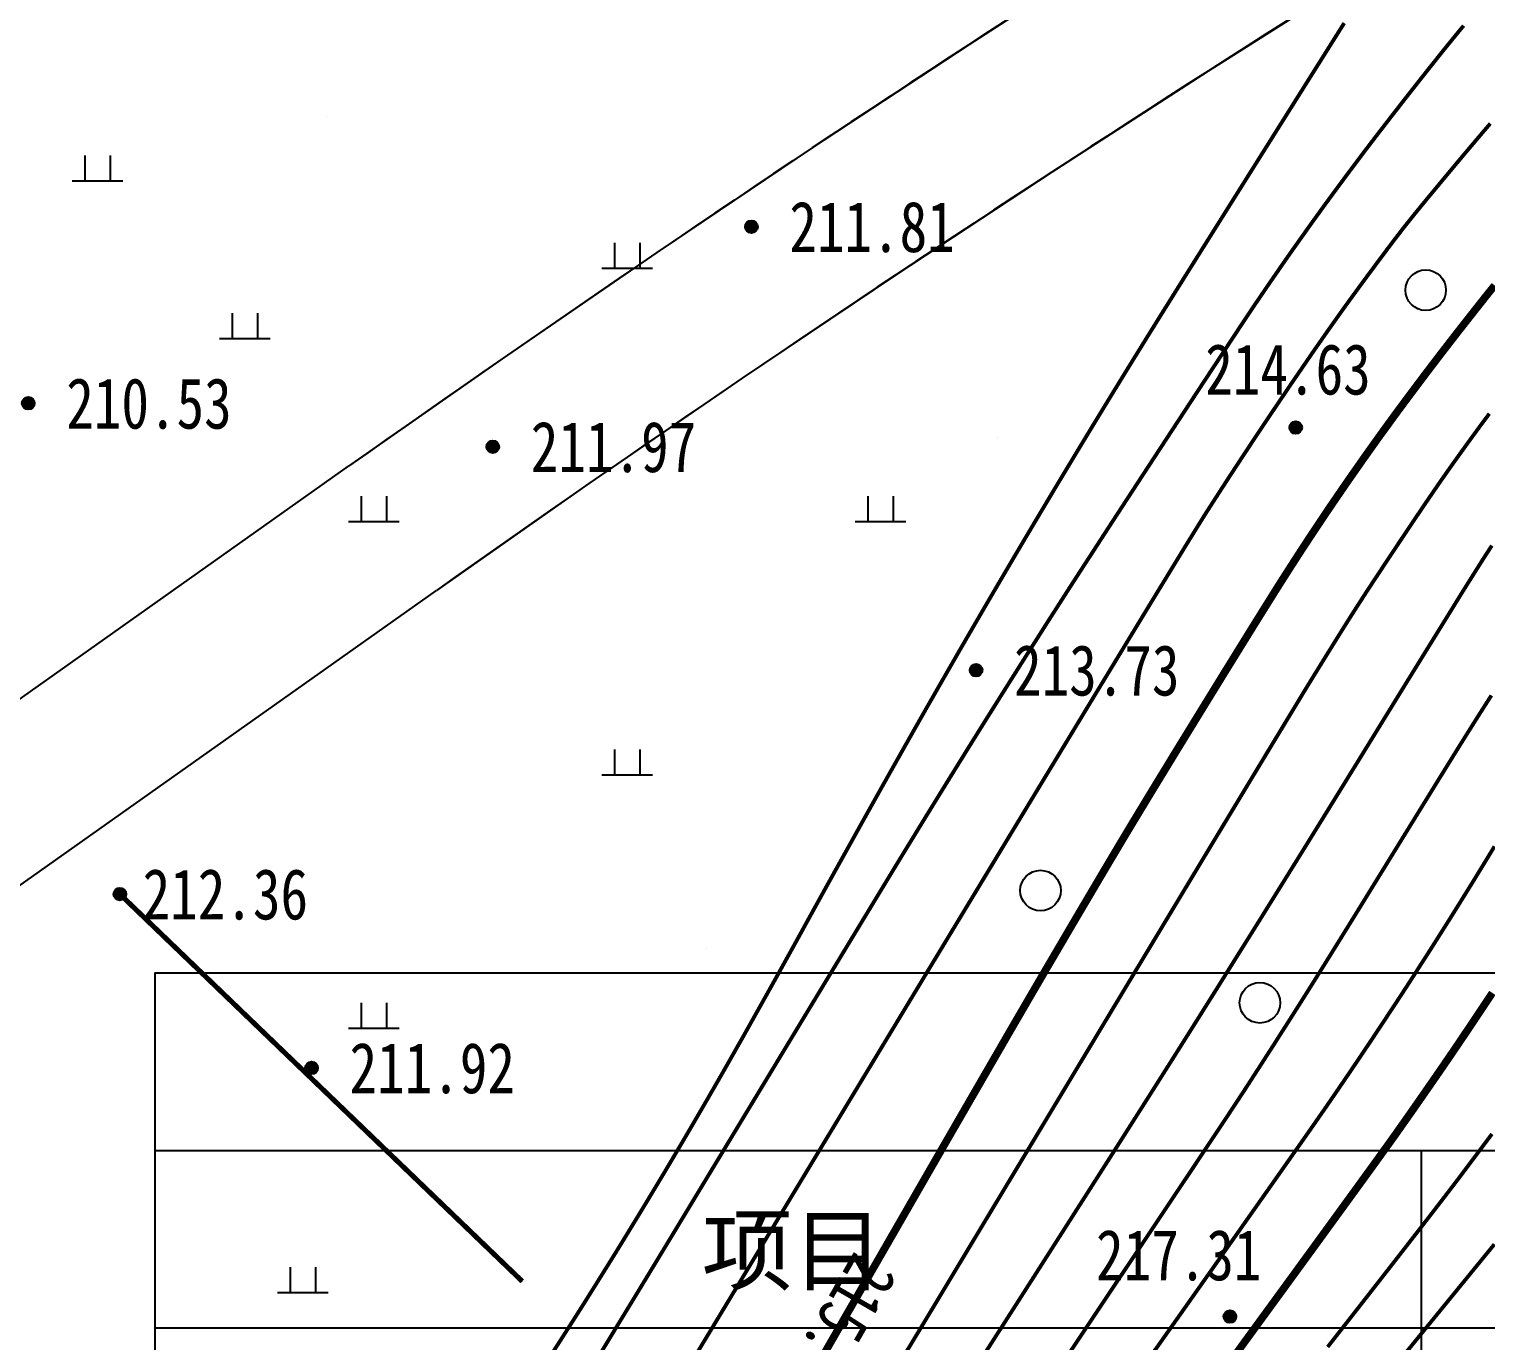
# Model space of a CAD drawing. Extents: x 36524600 to 36525730, y 2746759 to 2747713.
# Drawn here: x 36525066.53 to 36525095.28, y 2747344.47 to 2747370.36 of the extents above; entities that cross this region are included whole.
import ezdxf
from ezdxf.enums import TextEntityAlignment as Align

# ---------------------------------------------------------------- set-up
doc = ezdxf.new("R2010")
doc.units = 0
doc.header["$LTSCALE"] = 1000
doc.header["$MEASUREMENT"] = 0
doc.linetypes.add('X2', pattern=[10, 8, -2])
for name, color, linetype in [('0-规划道路', 4, 'Continuous'), ('DGX', 251, 'Continuous'), ('DLSS', 4, 'Continuous'), ('DMTZ', 3, 'Continuous'), ('GCD', 252, 'Continuous'), ('PP-DX-PT', 251, 'Continuous'), ('PUB_TAB', 7, 'Continuous'), ('ZBTZ', 3, 'Continuous')]:
    doc.layers.add(name, color=color, linetype=linetype)
doc.styles.add('正等线体', font='宋体.shx', dxfattribs={"bigfont": '@@gbcbig.shx'})
doc.styles.add('黑体', font='simhei.ttf')
doc.linetypes.add('10421', pattern='A,2,[150,AAA.SHX,S=0.5,R=0,X=0,Y=0.5],1e-11', length=2)

# ---------------------------------------------------------------- blocks, each defined once
blk = doc.blocks.new('gc326')
blk.add_circle((0, 0), 0.8)
blk = doc.blocks.new('gc200')
h = blk.add_hatch(color=256)
edge = h.paths.add_edge_path()
edge.add_arc((0, 0), 0.25, 0, 360)
blk.add_circle((0, 0), 0.25)
blk = doc.blocks.new('dxt')
at = {"color": 253}
for p, q in [((36525067.627, 2747367.87), (36525067.627, 2747367.37)), ((36525068.127, 2747367.87), (36525068.127, 2747367.37)), ((36525067.377, 2747367.37), (36525068.377, 2747367.37)), ((36525078.084, 2747366.146), (36525078.084, 2747365.646)), ((36525078.584, 2747366.146), (36525078.584, 2747365.646)), ((36525077.834, 2747365.646), (36525078.834, 2747365.646)), ((36525070.535, 2747364.756, 210.743), (36525070.535, 2747364.256, 210.743)), ((36525071.035, 2747364.756, 210.743), (36525071.035, 2747364.256, 210.743)), ((36525070.285, 2747364.256, 210.743), (36525071.285, 2747364.256, 210.743)), ((36525073.084, 2747361.146), (36525073.084, 2747360.646)), ((36525073.584, 2747361.146), (36525073.584, 2747360.646)), ((36525083.084, 2747361.146), (36525083.084, 2747360.646)), ((36525083.584, 2747361.146), (36525083.584, 2747360.646)), ((36525072.834, 2747360.646), (36525073.834, 2747360.646)), ((36525082.834, 2747360.646), (36525083.834, 2747360.646)), ((36525078.084, 2747356.146), (36525078.084, 2747355.646)), ((36525078.584, 2747356.146), (36525078.584, 2747355.646)), ((36525077.834, 2747355.646), (36525078.834, 2747355.646)), ((36525073.084, 2747351.146), (36525073.084, 2747350.646)), ((36525073.584, 2747351.146), (36525073.584, 2747350.646)), ((36525072.834, 2747350.646), (36525073.834, 2747350.646)), ((36525071.68, 2747345.929), (36525071.68, 2747345.429)), ((36525072.18, 2747345.929), (36525072.18, 2747345.429)), ((36525071.43, 2747345.429), (36525072.43, 2747345.429))]:
    blk.add_line(p, q, dxfattribs=at)
at = {"layer": 'DGX', "color": 253, "linetype": 'Continuous', "flags": 128}
for points, const_width in [([(36525079.593, 2747344.036), (36525082.136, 2747348.246), (36525084.313, 2747351.848), (36525086.125, 2747354.843), (36525087.572, 2747357.231), (36525088.653, 2747359.011), (36525089.368, 2747360.183), (36525089.718, 2747360.749), (36525089.884, 2747361.008), (36525090.048, 2747361.263), (36525090.21, 2747361.513), (36525090.371, 2747361.759), (36525090.529, 2747362), (36525090.686, 2747362.237), (36525090.84, 2747362.47), (36525090.993, 2747362.698), (36525091.142, 2747362.92), (36525091.286, 2747363.133), (36525091.424, 2747363.338), (36525091.558, 2747363.534), (36525091.687, 2747363.722), (36525091.81, 2747363.902), (36525091.928, 2747364.073), (36525092.042, 2747364.236), (36525092.152, 2747364.394), (36525092.264, 2747364.552), (36525092.376, 2747364.71), (36525092.488, 2747364.867), (36525092.601, 2747365.024), (36525092.715, 2747365.18), (36525092.829, 2747365.336), (36525092.944, 2747365.492), (36525093.056, 2747365.642), (36525093.16, 2747365.783), (36525093.258, 2747365.914), (36525093.348, 2747366.035), (36525093.432, 2747366.145), (36525093.509, 2747366.247), (36525093.579, 2747366.338), (36525093.641, 2747366.419), (36525093.708, 2747366.504), (36525093.792, 2747366.608), (36525093.89, 2747366.73), (36525094.005, 2747366.871), (36525094.135, 2747367.029), (36525094.282, 2747367.206), (36525094.444, 2747367.401), (36525094.622, 2747367.615), (36525094.808, 2747367.837), (36525094.995, 2747368.059), (36525095.182, 2747368.279), (36525095.371, 2747368.5)], 0.075), ([(36525081.77, 2747343.433), (36525082.482, 2747344.672), (36525083.197, 2747345.916), (36525083.855, 2747347.059), (36525084.454, 2747348.1), (36525084.996, 2747349.039), (36525085.48, 2747349.876), (36525085.905, 2747350.611), (36525086.273, 2747351.244), (36525086.583, 2747351.775), (36525086.856, 2747352.24), (36525087.111, 2747352.675), (36525087.349, 2747353.079), (36525087.57, 2747353.453), (36525087.773, 2747353.797), (36525087.96, 2747354.111), (36525088.129, 2747354.395), (36525088.281, 2747354.648), (36525088.432, 2747354.897), (36525088.596, 2747355.168), (36525088.774, 2747355.461), (36525088.966, 2747355.775), (36525089.171, 2747356.112), (36525089.391, 2747356.47), (36525089.624, 2747356.849), (36525089.871, 2747357.251), (36525090.115, 2747357.647), (36525090.339, 2747358.009), (36525090.543, 2747358.339), (36525090.727, 2747358.636), (36525090.891, 2747358.899), (36525091.035, 2747359.129), (36525091.159, 2747359.327), (36525091.263, 2747359.491), (36525091.357, 2747359.638), (36525091.451, 2747359.785), (36525091.546, 2747359.932), (36525091.641, 2747360.079), (36525091.737, 2747360.225), (36525091.833, 2747360.371), (36525091.93, 2747360.517), (36525092.027, 2747360.663), (36525092.125, 2747360.808), (36525092.222, 2747360.953), (36525092.321, 2747361.097), (36525092.42, 2747361.242), (36525092.519, 2747361.386), (36525092.618, 2747361.529), (36525092.719, 2747361.673), (36525092.819, 2747361.816), (36525092.92, 2747361.959), (36525093.021, 2747362.101), (36525093.123, 2747362.244), (36525093.225, 2747362.386), (36525093.328, 2747362.527), (36525093.431, 2747362.669), (36525093.534, 2747362.81), (36525093.638, 2747362.95), (36525093.742, 2747363.091), (36525093.847, 2747363.231), (36525093.952, 2747363.371), (36525094.057, 2747363.511), (36525094.163, 2747363.65), (36525094.269, 2747363.789), (36525094.375, 2747363.928), (36525094.482, 2747364.067), (36525094.589, 2747364.205), (36525094.696, 2747364.343), (36525094.804, 2747364.481), (36525094.912, 2747364.619), (36525095.02, 2747364.756), (36525095.129, 2747364.894), (36525095.237, 2747365.031), (36525095.346, 2747365.168), (36525095.456, 2747365.304)], 0.15), ([(36525095.351, 2747362.773), (36525095.256, 2747362.645), (36525095.168, 2747362.527), (36525095.088, 2747362.417), (36525095.01, 2747362.311), (36525094.933, 2747362.205), (36525094.856, 2747362.098), (36525094.78, 2747361.992), (36525094.703, 2747361.885), (36525094.627, 2747361.778), (36525094.551, 2747361.671), (36525094.476, 2747361.564), (36525094.396, 2747361.45), (36525094.307, 2747361.321), (36525094.21, 2747361.179), (36525094.103, 2747361.023), (36525093.989, 2747360.854), (36525093.865, 2747360.67), (36525093.732, 2747360.472), (36525093.591, 2747360.261), (36525093.45, 2747360.049), (36525093.319, 2747359.851), (36525093.197, 2747359.666), (36525093.084, 2747359.495), (36525092.98, 2747359.337), (36525092.886, 2747359.193), (36525092.802, 2747359.062), (36525092.726, 2747358.945), (36525092.651, 2747358.827), (36525092.568, 2747358.696), (36525092.476, 2747358.55), (36525092.376, 2747358.39), (36525092.268, 2747358.216), (36525092.151, 2747358.028), (36525092.026, 2747357.825), (36525091.892, 2747357.609), (36525091.697, 2747357.291), (36525091.389, 2747356.782), (36525090.966, 2747356.083), (36525090.43, 2747355.195), (36525089.779, 2747354.116), (36525089.015, 2747352.847), (36525088.137, 2747351.389), (36525087.145, 2747349.74), (36525086.145, 2747348.078), (36525085.244, 2747346.581), (36525084.442, 2747345.247), (36525083.738, 2747344.079)], 0.075), ([(36525095.401, 2747360.169), (36525095.311, 2747360.03), (36525095.222, 2747359.892), (36525095.134, 2747359.753), (36525095.046, 2747359.613), (36525094.936, 2747359.438), (36525094.783, 2747359.193), (36525094.587, 2747358.875), (36525094.347, 2747358.487), (36525094.063, 2747358.028), (36525093.736, 2747357.498), (36525093.366, 2747356.897), (36525092.952, 2747356.224), (36525092.518, 2747355.52), (36525092.087, 2747354.822), (36525091.659, 2747354.13), (36525091.234, 2747353.446), (36525090.812, 2747352.767), (36525090.392, 2747352.096), (36525089.976, 2747351.43), (36525089.563, 2747350.772), (36525089.093, 2747350.026), (36525088.507, 2747349.101), (36525087.804, 2747347.996), (36525086.984, 2747346.712), (36525086.048, 2747345.247), (36525084.995, 2747343.603)], 0.075), ([(36525095.392, 2747357.212), (36525095.261, 2747357.007), (36525095.143, 2747356.821), (36525095.035, 2747356.651), (36525094.94, 2747356.499), (36525094.837, 2747356.335), (36525094.707, 2747356.126), (36525094.551, 2747355.874), (36525094.368, 2747355.579), (36525094.159, 2747355.24), (36525093.923, 2747354.857), (36525093.66, 2747354.431), (36525093.371, 2747353.962), (36525093.079, 2747353.488), (36525092.809, 2747353.049), (36525092.559, 2747352.645), (36525092.331, 2747352.277), (36525092.124, 2747351.944), (36525091.938, 2747351.646), (36525091.773, 2747351.383), (36525091.629, 2747351.155), (36525091.496, 2747350.945), (36525091.363, 2747350.735), (36525091.229, 2747350.526), (36525091.096, 2747350.316), (36525090.961, 2747350.107), (36525090.827, 2747349.898), (36525090.692, 2747349.689), (36525090.557, 2747349.48), (36525090.345, 2747349.156), (36525089.978, 2747348.602), (36525089.456, 2747347.818), (36525088.779, 2747346.804), (36525087.948, 2747345.56), (36525086.963, 2747344.085)], 0.075), ([(36525088.301, 2747343.65), (36525089.177, 2747344.891), (36525089.943, 2747345.977), (36525090.598, 2747346.907), (36525091.143, 2747347.681), (36525091.578, 2747348.3), (36525091.902, 2747348.763), (36525092.116, 2747349.071), (36525092.274, 2747349.301), (36525092.432, 2747349.532), (36525092.589, 2747349.763), (36525092.746, 2747349.995), (36525092.902, 2747350.227), (36525093.057, 2747350.459), (36525093.211, 2747350.692), (36525093.365, 2747350.925), (36525093.519, 2747351.158), (36525093.672, 2747351.392), (36525093.824, 2747351.627), (36525093.975, 2747351.862), (36525094.126, 2747352.097), (36525094.276, 2747352.333), (36525094.425, 2747352.569), (36525094.574, 2747352.805), (36525094.722, 2747353.042), (36525094.87, 2747353.28), (36525095.017, 2747353.517), (36525095.163, 2747353.755), (36525095.309, 2747353.994), (36525095.454, 2747354.233)], 0.075), ([(36525095.412, 2747351.34), (36525095.258, 2747351.108), (36525095.103, 2747350.876), (36525094.948, 2747350.645), (36525094.793, 2747350.414), (36525094.636, 2747350.183), (36525094.479, 2747349.953), (36525094.322, 2747349.724), (36525094.163, 2747349.495), (36525094.004, 2747349.266), (36525093.845, 2747349.038), (36525093.685, 2747348.81), (36525093.524, 2747348.582), (36525093.362, 2747348.355), (36525093.118, 2747348.016), (36525092.708, 2747347.451), (36525092.133, 2747346.66), (36525091.392, 2747345.643), (36525090.485, 2747344.4), (36525089.414, 2747342.932)], 0.15), ([(36525095.403, 2747348.556), (36525095.235, 2747348.33), (36525095.066, 2747348.105), (36525094.897, 2747347.879), (36525094.727, 2747347.654), (36525094.556, 2747347.43), (36525094.347, 2747347.158), (36525094.062, 2747346.789), (36525093.701, 2747346.324), (36525093.263, 2747345.762), (36525092.75, 2747345.105), (36525092.16, 2747344.351)], 0.075), ([(36525095.451, 2747346.379), (36525094.821, 2747345.607), (36525094.091, 2747344.713), (36525093.262, 2747343.698)], 0.075), ([(36525094.845, 2747370.432), (36525094.761, 2747370.332), (36525094.679, 2747370.232), (36525094.591, 2747370.124), (36525094.496, 2747370.007), (36525094.394, 2747369.881), (36525094.287, 2747369.746), (36525094.172, 2747369.602), (36525094.051, 2747369.449), (36525093.924, 2747369.288), (36525093.795, 2747369.124), (36525093.67, 2747368.965), (36525093.549, 2747368.809), (36525093.431, 2747368.658), (36525093.317, 2747368.51), (36525093.206, 2747368.367), (36525093.099, 2747368.228), (36525092.996, 2747368.093), (36525092.895, 2747367.96), (36525092.794, 2747367.826), (36525092.694, 2747367.693), (36525092.593, 2747367.559), (36525092.494, 2747367.425), (36525092.394, 2747367.29), (36525092.295, 2747367.156), (36525092.196, 2747367.021), (36525092.097, 2747366.886), (36525091.999, 2747366.75), (36525091.901, 2747366.615), (36525091.804, 2747366.479), (36525091.707, 2747366.343), (36525091.61, 2747366.206), (36525091.513, 2747366.07), (36525091.417, 2747365.933), (36525091.321, 2747365.796), (36525091.226, 2747365.659), (36525091.131, 2747365.521), (36525091.036, 2747365.384), (36525090.941, 2747365.246), (36525090.847, 2747365.107), (36525090.753, 2747364.969), (36525090.66, 2747364.83), (36525090.55, 2747364.665), (36525090.405, 2747364.447), (36525090.227, 2747364.177), (36525090.014, 2747363.854), (36525089.767, 2747363.479), (36525089.486, 2747363.051), (36525089.171, 2747362.57), (36525088.822, 2747362.037), (36525088.467, 2747361.494), (36525088.136, 2747360.987), (36525087.828, 2747360.514), (36525087.544, 2747360.075), (36525087.282, 2747359.672), (36525087.044, 2747359.303), (36525086.83, 2747358.969), (36525086.638, 2747358.67), (36525086.459, 2747358.387), (36525086.279, 2747358.105), (36525086.1, 2747357.822), (36525085.922, 2747357.54), (36525085.744, 2747357.257), (36525085.566, 2747356.973), (36525085.388, 2747356.69), (36525085.211, 2747356.406), (36525085.034, 2747356.122), (36525084.858, 2747355.838), (36525084.682, 2747355.554), (36525084.506, 2747355.269), (36525084.331, 2747354.985), (36525084.156, 2747354.7), (36525083.981, 2747354.414), (36525083.806, 2747354.129), (36525083.601, 2747353.792), (36525083.335, 2747353.354), (36525083.007, 2747352.813), (36525082.617, 2747352.169), (36525082.166, 2747351.424), (36525081.653, 2747350.576), (36525081.079, 2747349.627), (36525080.443, 2747348.575), (36525079.803, 2747347.517), (36525079.218, 2747346.549), (36525078.686, 2747345.671), (36525078.207, 2747344.884), (36525077.783, 2747344.186)], 0.075), ([(36525076.831, 2747344.194), (36525076.995, 2747344.448), (36525077.153, 2747344.696), (36525077.311, 2747344.943), (36525077.468, 2747345.191), (36525077.624, 2747345.44), (36525077.78, 2747345.689), (36525077.935, 2747345.938), (36525078.09, 2747346.187), (36525078.244, 2747346.437), (36525078.397, 2747346.688), (36525078.55, 2747346.938), (36525078.702, 2747347.189), (36525078.854, 2747347.441), (36525079.005, 2747347.692), (36525079.156, 2747347.945), (36525079.305, 2747348.197), (36525079.455, 2747348.45), (36525079.603, 2747348.703), (36525079.751, 2747348.957), (36525079.899, 2747349.211), (36525080.045, 2747349.465), (36525080.192, 2747349.719), (36525080.337, 2747349.974), (36525080.482, 2747350.23), (36525080.627, 2747350.485), (36525080.772, 2747350.744), (36525080.921, 2747351.01), (36525081.073, 2747351.281), (36525081.228, 2747351.559), (36525081.386, 2747351.844), (36525081.547, 2747352.134), (36525081.711, 2747352.431), (36525081.878, 2747352.735), (36525082.049, 2747353.045), (36525082.225, 2747353.364), (36525082.406, 2747353.69), (36525082.592, 2747354.025), (36525082.783, 2747354.368), (36525082.978, 2747354.719), (36525083.179, 2747355.078), (36525083.384, 2747355.445), (36525083.593, 2747355.816), (36525083.802, 2747356.186), (36525084.011, 2747356.556), (36525084.221, 2747356.926), (36525084.432, 2747357.295), (36525084.644, 2747357.664), (36525084.856, 2747358.033), (36525085.069, 2747358.401), (36525085.283, 2747358.769), (36525085.497, 2747359.136), (36525085.712, 2747359.503), (36525085.928, 2747359.87), (36525086.144, 2747360.236), (36525086.361, 2747360.602), (36525086.579, 2747360.967), (36525086.797, 2747361.332), (36525087.016, 2747361.696), (36525087.236, 2747362.061), (36525087.456, 2747362.424), (36525087.677, 2747362.788), (36525087.899, 2747363.151), (36525088.121, 2747363.513), (36525088.344, 2747363.875), (36525088.568, 2747364.237), (36525088.84, 2747364.675), (36525089.208, 2747365.264), (36525089.672, 2747366.004), (36525090.232, 2747366.896), (36525090.888, 2747367.94), (36525091.64, 2747369.136), (36525092.487, 2747370.483)], 0.075)]:
    blk.add_lwpolyline(points, dxfattribs=dict(at, const_width=const_width))
at = {"layer": 'DLSS', "color": 253, "linetype": 'X2'}
for radius in [393, 390]:
    blk.add_arc((36525299.839, 2747040.926), radius, 116.65189, 125.2834, dxfattribs=at)
at = {"layer": 'DMTZ', "color": 253, "linetype": '10421', "const_width": 0.00000221, "elevation": 212, "flags": 128}
blk.add_lwpolyline([(36525047.637, 2747319.179), (36525050.968, 2747319.719), (36525058.32, 2747324.462), (36525069.23, 2747336.75), (36525072.926, 2747339.784), (36525076.263, 2747345.646), (36525078.946, 2747349.447), (36525080.515, 2747354.007), (36525081.595, 2747356.128), (36525087.153, 2747364.629), (36525091.086, 2747369.571), (36525095.777, 2747374.393), (36525102.908, 2747379.443), (36525113.199, 2747382.722), (36525115.918, 2747384.124), (36525120.957, 2747387.515), (36525126.971, 2747389.793), (36525132.131, 2747392.662), (36525133.151, 2747399.113), (36525132.323, 2747401.601), (36525130.496, 2747404.116), (36525129.001, 2747405.183), (36525126.146, 2747405.903), (36525122.411, 2747407.622), (36525122.349, 2747407.651), (36525119.947, 2747408.852), (36525119.345, 2747409.21), (36525119.292, 2747409.244), (36525117.554, 2747410.379), (36525116.888, 2747410.651), (36525116.654, 2747410.697), (36525116.606, 2747410.702), (36525115.754, 2747410.676), (36525115.752, 2747410.676), (36525115.702, 2747410.672), (36525113.906, 2747410.553), (36525113.877, 2747410.551), (36525110.877, 2747410.301), (36525103.781, 2747409.727), (36525096.591, 2747409.062), (36525094.595, 2747407.839), (36525090.954, 2747407.008)], dxfattribs=at)
at = {"layer": 'DMTZ', "color": 253, "linetype": '10421', "flags": 128}
for points, elevation in [([(36525058.78, 2747343.493, 0.00000221, 0.00000221, 0), (36525056.806, 2747347.436, 0.00000221, 0.00000221, 0), (36525056.739, 2747348.822, 0.00000221, 0.00000221, 0), (36525057.271, 2747349.88, 0.00000221, 0.00000221, 0), (36525059.651, 2747352.091, 0.00000221, 0.00000221, 0), (36525062.899, 2747358.96, 0.00000221, 0.00000221, 0), (36525067.519, 2747364.773, 0.00000221, 0.00000221, 0), (36525071.45, 2747367.621, 0.00000221, 0.00000221, 0), (36525077.543, 2747374.209, 0.00000221, 0.00000221, 0), (36525082.602, 2747380.507, 0.00000221, 0.00000221, 0), (36525083.137, 2747382.234, 0.00000221, 0.00000221, 0), (36525084.002, 2747388.574, 0.00000221, 0.00000221, 0), (36525083.364, 2747393.748, 0.00000221, 0.00000221, 0), (36525082.793, 2747395.672, 0.00000221, 0.00000221, 0), (36525080.617, 2747400.078, 0.00000221, 0.00000221, 0), (36525079.536, 2747401.624, 0.00000221, 0.00000221, 0), (36525077.794, 2747403.08, 0.00000221, 0.00000221, 0), (36525072.77, 2747405.807, 0.00000221, 0.00000221, 0), (36525071.338, 2747406.9, 0.00000221, 0.00000221, 0), (36525069.833, 2747408.048, 0.00000221, 0.00000221, 0)], 211.745), ([(36525045.68, 2747320.585, 0.00000221, 0.00000221, 0), (36525045.773, 2747321.696, 0.00000221, 0.00000221, 0), (36525046.009, 2747322.604, 0.00000221, 0.00000221, 0), (36525047.447, 2747326.177, 0.00000221, 0.00000221, 0), (36525051.684, 2747332.578, 0.00000221, 0.00000221, 0), (36525055.645, 2747340.289, 0.00000221, 0.00000221, 0), (36525067.027, 2747352.112, 0.00000221, 0.00000221, 0), (36525068.855, 2747353.739, 0.00000221, 0.00000221, 0), (36525069.288, 2747357.205, 0.00000221, 0.00000221, 0), (36525070.702, 2747359.046, 0.00000221, 0.00000221, 0), (36525072.421, 2747361.681, 0.00000221, 0.00000221, 0), (36525075.725, 2747364.495, 0.00000221, 0.00000221, 0), (36525076.419, 2747368.034, 0.00000221, 0.00000221, 0), (36525078.176, 2747371.787, 0.00000221, 0.00000221, 0), (36525081.903, 2747376.916, 0.00000221, 0.00000221, 0), (36525083.45, 2747377.854, 0.00000221, 0.00000221, 0), (36525085.146, 2747378.174, 0.00000221, 0.00000221, 0)], 211.962)]:
    blk.add_lwpolyline(points, format="xyseb", dxfattribs=dict(at, elevation=elevation))
at = {"layer": 'PP-DX-PT', "color": 253, "linetype": 'Continuous'}
for p in [(36525080.785, 2747366.463, 211.81), (36525091.53, 2747362.5, 214.63), (36525075.681, 2747362.12, 211.97), (36525085.22, 2747357.71, 213.73), (36525068.319, 2747353.29, 212.36), (36525072.103, 2747349.859, 211.92), (36525090.23, 2747344.95, 217.31)]:
    blk.add_point(p, dxfattribs=at)
at = {"layer": 'PP-DX-PT', "color": 253}
for p in [(36525080.785, 2747366.463, 211.81), (36525091.53, 2747362.5, 214.626), (36525075.681, 2747362.12, 211.97), (36525085.22, 2747357.71, 213.735), (36525068.319, 2747353.29, 212.357), (36525072.103, 2747349.859, 211.92), (36525090.23, 2747344.95, 217.31)]:
    blk.add_point(p, dxfattribs=at)
at = {"layer": 'ZBTZ', "color": 253, "linetype": 'Continuous', "const_width": 0.0999, "elevation": 213.427, "flags": 128}
blk.add_lwpolyline([(36525076.263, 2747345.646), (36525068.319, 2747353.29)], dxfattribs=at)
at = {"layer": 'GCD', "color": 253, "linetype": 'Continuous'}
ref = blk.add_blockref('gc200', (36525080.785, 2747366.463, 211.81), dxfattribs=dict(at, xscale=0.5, yscale=0.5, zscale=0.5))
ref.add_attrib('height', '211.81', dxfattribs={"linetype": 'Continuous', "height": 1, "style": '正等线体', "width": 0.8}).set_placement((36525081.535, 2747366.463, 211.81), align=Align.MIDDLE_LEFT)
ref = blk.add_blockref('gc200', (36525091.53, 2747362.5, 214.626), dxfattribs=dict(at, xscale=0.5, yscale=0.5, zscale=0.5))
ref.add_attrib('height', '214.63', dxfattribs={"linetype": 'Continuous', "height": 1, "style": '正等线体', "width": 0.8}).set_placement((36525089.745, 2747363.651, 214.626), align=Align.MIDDLE_LEFT)
ref = blk.add_blockref('gc200', (36525066.511, 2747362.978, 210.53), dxfattribs=dict(at, xscale=0.5, yscale=0.5, zscale=0.5))
ref.add_attrib('height', '210.53', dxfattribs={"linetype": 'Continuous', "height": 1, "style": '正等线体', "width": 0.8}).set_placement((36525067.261, 2747362.978, 210.53), align=Align.MIDDLE_LEFT)
ref = blk.add_blockref('gc200', (36525075.681, 2747362.12, 211.97), dxfattribs=dict(at, xscale=0.5, yscale=0.5, zscale=0.5))
ref.add_attrib('height', '211.97', dxfattribs={"linetype": 'Continuous', "height": 1, "style": '正等线体', "width": 0.8}).set_placement((36525076.431, 2747362.12, 211.97), align=Align.MIDDLE_LEFT)
ref = blk.add_blockref('gc200', (36525085.22, 2747357.71, 213.735), dxfattribs=dict(at, xscale=0.5, yscale=0.5, zscale=0.5))
ref.add_attrib('height', '213.73', dxfattribs={"linetype": 'Continuous', "height": 1, "style": '正等线体', "width": 0.8}).set_placement((36525085.97, 2747357.71, 213.735), align=Align.MIDDLE_LEFT)
ref = blk.add_blockref('gc200', (36525068.319, 2747353.29, 212.357), dxfattribs=dict(at, xscale=0.5, yscale=0.5, zscale=0.5))
ref.add_attrib('height', '212.36', dxfattribs={"linetype": 'Continuous', "height": 1, "style": '正等线体', "width": 0.8}).set_placement((36525068.769, 2747353.29, 212.357), align=Align.MIDDLE_LEFT)
ref = blk.add_blockref('gc200', (36525072.103, 2747349.859, 211.92), dxfattribs=dict(at, xscale=0.5, yscale=0.5, zscale=0.5))
ref.add_attrib('height', '211.92', dxfattribs={"linetype": 'Continuous', "height": 1, "style": '正等线体', "width": 0.8}).set_placement((36525072.853, 2747349.859, 211.92), align=Align.MIDDLE_LEFT)
ref = blk.add_blockref('gc200', (36525090.23, 2747344.95, 217.31), dxfattribs=dict(at, xscale=0.5, yscale=0.5, zscale=0.5))
ref.add_attrib('height', '217.31', dxfattribs={"linetype": 'Continuous', "height": 1, "style": '正等线体', "width": 0.8}).set_placement((36525087.588, 2747346.167, 217.31), align=Align.MIDDLE_LEFT)
at = {"layer": 'ZBTZ', "color": 253, "linetype": 'Continuous', "xscale": 0.5, "yscale": 0.5}
for p in [(36525094.096, 2747365.211, 217.969), (36525086.492, 2747353.36, 219.624), (36525090.822, 2747351.145, 220.149)]:
    blk.add_blockref('gc326', p, dxfattribs=at)
at = {"layer": 'DGX', "color": 253, "linetype": 'Continuous', "style": '正等线体', "width": 0.8}
blk.add_text('215.0', height=1, rotation=240.1274, dxfattribs=at).set_placement((36525082.58, 2747344.842, 215), align=Align.MIDDLE)

msp = doc.modelspace()

# ---------------------------------------------------------------- linework, layer by layer
at = {"layer": '0-规划道路', "color": 4}
for p, q in [((36525001.275, 2747311.098), (36525072.834, 2747361.734)), ((36525004.23, 2747309.514), (36525074.567, 2747359.285))]:
    msp.add_line(p, q, dxfattribs=at)
for radius in [393, 390]:
    msp.add_arc((36525299.839, 2747040.926), radius, 116.65189, 125.2834, dxfattribs=at)
at = {"layer": 'PUB_TAB'}
msp.add_lwpolyline([(36525069.009, 2747264.229), (36525146.767, 2747264.229), (36525146.767, 2747351.729), (36525069.009, 2747351.729)], close=True, dxfattribs=at)
for points in [[(36525069.009, 2747348.229), (36525146.767, 2747348.229)], [(36525094.009, 2747348.229), (36525094.009, 2747264.229)], [(36525069.009, 2747344.729), (36525146.767, 2747344.729)]]:
    msp.add_lwpolyline(points, dxfattribs=at)

# ---------------------------------------------------------------- block references
msp.add_blockref('dxt', (0, 0))

# ---------------------------------------------------------------- texts
at = {"layer": 'PUB_TAB', "style": '黑体'}
msp.add_text('项目', height=1.3143, dxfattribs=at).set_placement((36525079.807, 2747345.604))

doc.saveas('drawing.dxf')
